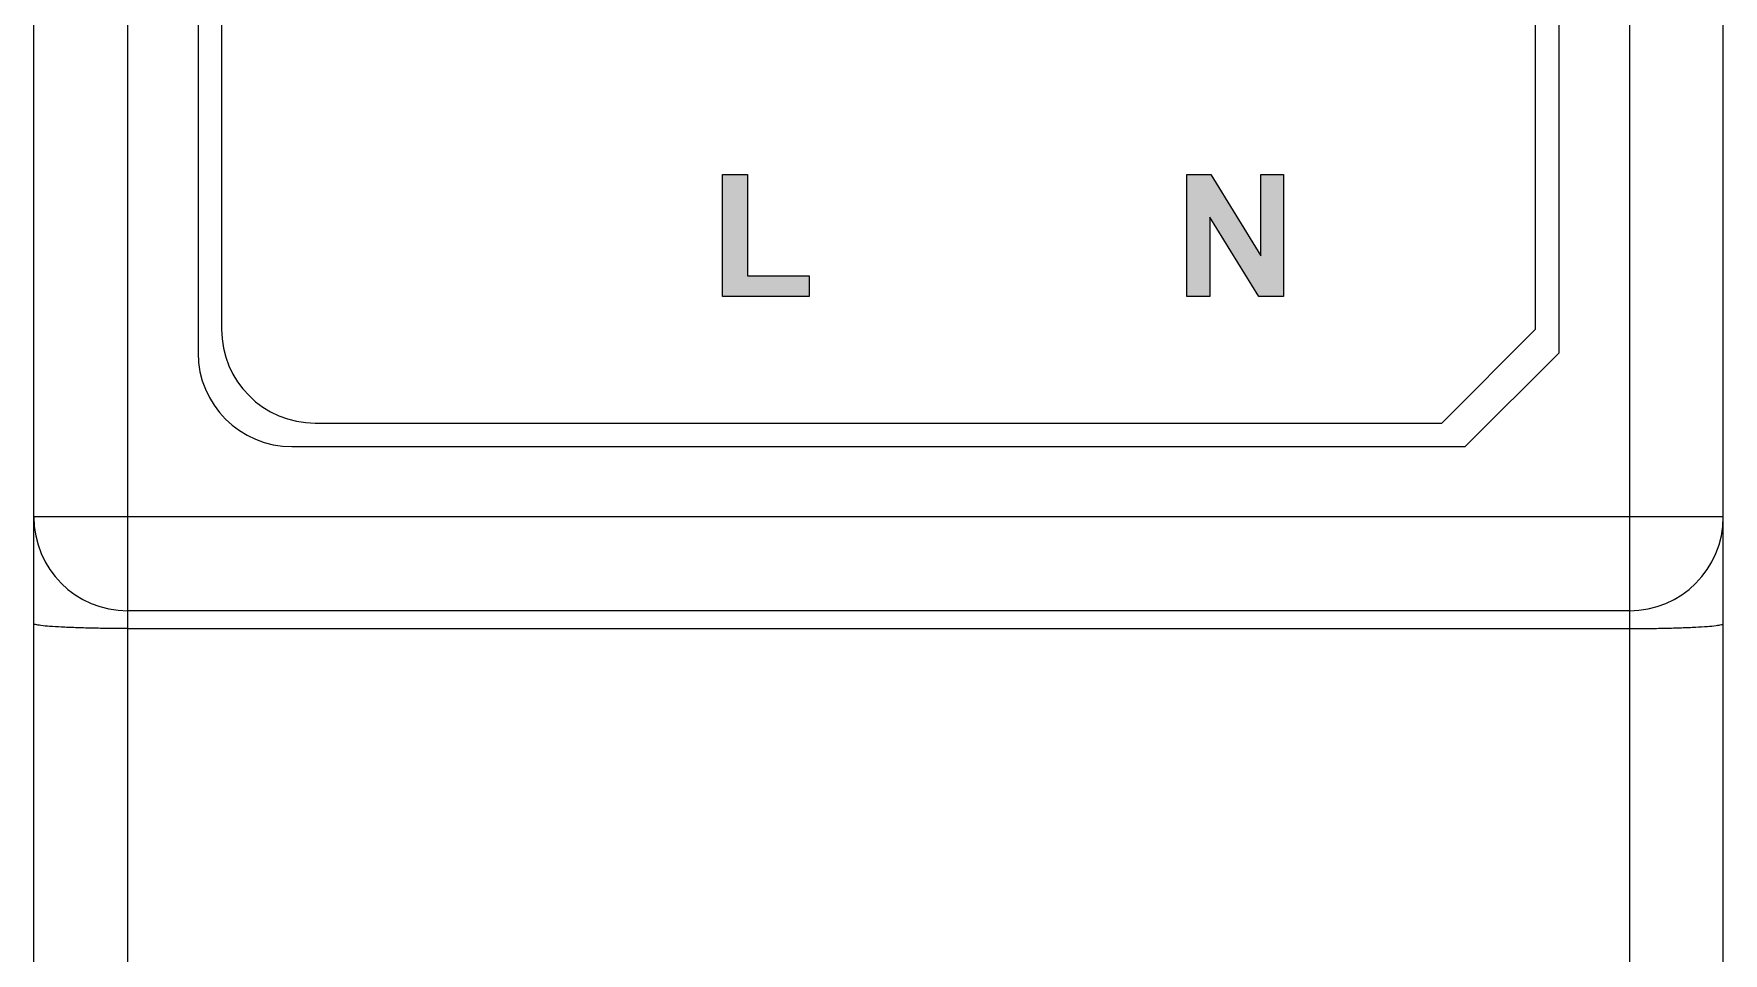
# Model space of a CAD drawing. Header units: inches. Extents: x 305.1 to 323.1, y 95.2 to 189.4.
# Drawn here: x 305.13 to 323.13, y 118.73 to 128.53 of the extents above; entities that cross this region are included whole.
import ezdxf

# ---------------------------------------------------------------- set-up
doc = ezdxf.new("R2010")
doc.units = ezdxf.units.IN
doc.header["$MEASUREMENT"] = 0
doc.layers.get('0').update_dxf_attribs({"lineweight": 13})
doc.layers.add('Layer 1', color=7, linetype='Continuous')

# ---------------------------------------------------------------- blocks, each defined once
blk = doc.blocks.new('block 10')
at = {"layer": 'Layer 1'}
h = blk.add_hatch(color=254, dxfattribs=at)
h.dxf.hatch_style = 2
h.paths.add_polyline_path([(25.909, -70.435), (25.909, -69.135), (26.174, -69.135), (26.174, -70.214), (26.832, -70.214), (26.832, -70.435)])
at = {"layer": 'Layer 1', "lineweight": 0}
blk.add_lwpolyline([(25.909, -70.435), (25.909, -69.135), (26.174, -69.135), (26.174, -70.214), (26.832, -70.214), (26.832, -70.435), (25.909, -70.435)], dxfattribs=at)
blk = doc.blocks.new('block 9')
at = {"layer": 'Layer 1'}
blk.add_blockref('block 10', (0, 0), dxfattribs=at)
blk = doc.blocks.new('block 12')
at = {"layer": 'Layer 1'}
h = blk.add_hatch(color=254, dxfattribs=at)
h.dxf.hatch_style = 2
h.paths.add_polyline_path([(30.855, -70.435), (30.855, -69.135), (31.111, -69.135), (31.643, -70.003), (31.643, -69.135), (31.886, -69.135), (31.886, -70.435), (31.623, -70.435), (31.1, -69.588), (31.1, -70.435)])
at = {"layer": 'Layer 1', "lineweight": 0}
blk.add_lwpolyline([(30.855, -70.435), (30.855, -69.135), (31.111, -69.135), (31.643, -70.003), (31.643, -69.135), (31.886, -69.135), (31.886, -70.435), (31.623, -70.435), (31.1, -69.588), (31.1, -70.435), (30.855, -70.435)], dxfattribs=at)
blk = doc.blocks.new('block 11')
at = {"layer": 'Layer 1'}
blk.add_blockref('block 12', (0, 0), dxfattribs=at)

msp = doc.modelspace()

# ---------------------------------------------------------------- linework, layer by layer
at = {"color": 7, "linetype": 'Continuous'}
for p, q in [((306.127, 98.383), (306.127, 189.383)), ((322.127, 189.383), (322.127, 98.383)), ((305.127, 99.383), (305.127, 188.383)), ((323.127, 99.383), (323.127, 188.383)), ((306.877, 162.633), (306.877, 125.133)), ((321.377, 125.133), (321.377, 162.633)), ((321.377, 125.133), (320.377, 124.133)), ((307.877, 124.133), (320.377, 124.133)), ((323.127, 123.383), (305.127, 123.383)), ((322.127, 122.383), (306.127, 122.383)), ((306.127, 122.194), (322.127, 122.194))]:
    msp.add_line(p, q, dxfattribs=at)
for centre, start, end in [((307.877, 125.133), 180, 270), ((306.127, 123.383), 180, 270), ((322.127, 123.383), 270, 0)]:
    msp.add_arc(centre, 1, start, end, dxfattribs=at)
for points in [[(306.127, 122.194), (306.062, 122.194), (305.934, 122.194), (305.749, 122.197), (305.578, 122.202), (305.428, 122.208), (305.306, 122.215), (305.222, 122.223), (305.173, 122.23), (305.148, 122.235), (305.134, 122.239), (305.127, 122.244), (305.127, 122.246)], [(322.127, 122.194), (322.191, 122.194), (322.319, 122.194), (322.504, 122.197), (322.675, 122.202), (322.825, 122.208), (322.947, 122.215), (323.031, 122.223), (323.08, 122.23), (323.105, 122.235), (323.119, 122.239), (323.127, 122.244), (323.127, 122.246)]]:
    msp.add_open_spline(points, degree=3, knots=[0, 0, 0, 0, 0.193983, 0.380898, 0.552981, 0.703877, 0.827918, 0.920311, 0.953571, 0.977793, 0.992993, 1, 1, 1, 1], dxfattribs=at)
at = {"layer": 'Layer 1', "lineweight": 0}
msp.add_open_spline([(321.127, 125.383), (321.127, 125.383), (320.127, 124.383), (320.127, 124.383), (320.127, 124.383), (308.126, 124.383), (308.126, 124.383), (307.574, 124.383), (307.127, 124.831), (307.127, 125.383), (307.127, 125.383), (307.127, 162.383), (307.127, 162.383), (307.127, 162.935), (307.574, 163.383), (308.126, 163.383), (308.126, 163.383), (320.127, 163.383), (320.127, 163.383), (320.679, 163.383), (321.127, 162.935), (321.127, 162.383), (321.127, 162.383), (321.127, 125.383), (321.127, 125.383)], degree=3, knots=[0, 0, 0, 0, 1, 1, 1, 2, 2, 2, 3, 3, 3, 4, 4, 4, 5, 5, 5, 6, 6, 6, 7, 7, 7, 8, 8, 8, 8], dxfattribs=at)

# ---------------------------------------------------------------- block references
at = {"layer": 'Layer 1'}
for name in ['block 9', 'block 11']:
    msp.add_blockref(name, (286.556, 196.168), dxfattribs=at)

doc.saveas('drawing.dxf')
